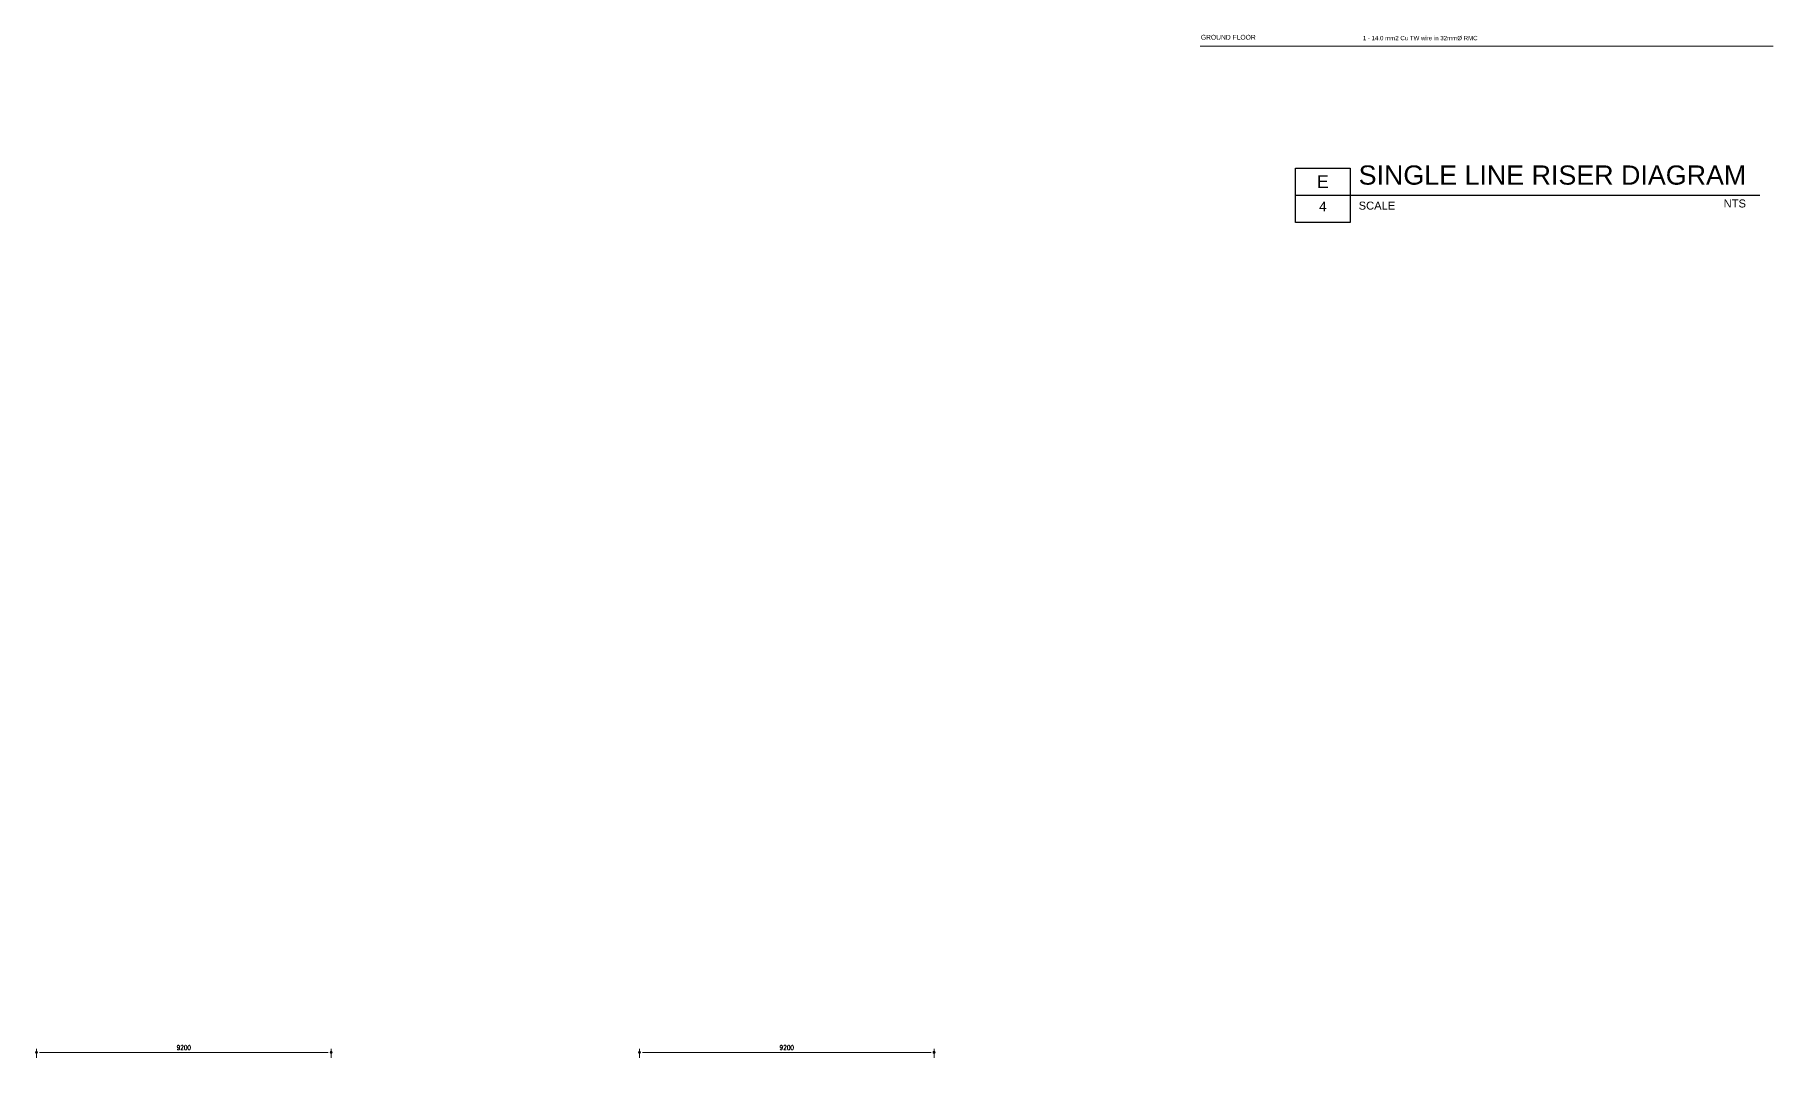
# Model space of a CAD drawing. Header units: millimetres. Extents: x 1634676 to 2610633, y -385676 to -37463.
# Drawn here: x 2098865 to 2153170, y -212895 to -180858 of the extents above; entities that cross this region are included whole.
import ezdxf
from ezdxf.enums import TextEntityAlignment as Align

# ---------------------------------------------------------------- set-up
doc = ezdxf.new("R2010")
doc.units = ezdxf.units.MM
doc.header["$MEASUREMENT"] = 0
doc.linetypes.add('CONTINOUS', pattern=[0])
doc.layers.get('0').update_dxf_attribs({"lineweight": 15})
doc.layers.get('Defpoints').update_dxf_attribs({"color": 250})
for name, color, linetype in [('0-T_BLOCK', 7, 'Continuous'), ('2', 2, 'Continuous'), ('TXT', 4, 'Continuous')]:
    doc.layers.add(name, color=color, linetype=linetype)
doc.layers.add('LIGHTING LAYOUT', color=1, linetype='Continuous', lineweight=40)
doc.layers.add('ST-DIM_E', color=250, linetype='Continuous', lineweight=13)
doc.styles.add('ARIAL', font='arial.ttf')
doc.styles.add('e_arial', font='GOTHIC.TTF', dxfattribs={"height": 60})
doc.styles.add('RO100', font='swissel.ttf', dxfattribs={"height": 0.16})
doc.styles.add('ST_TEXT', font='romans.shx', dxfattribs={"width": 0.75})
doc.dimstyles.new('ST_D75', dxfattribs={"dimscale": 75, "dimtxt": 2, "dimasz": 1.2, "dimexe": 1.5, "dimexo": 1, "dimgap": 1, "dimtad": 1, "dimdec": 0, "dimzin": 1, "dimdsep": 46, "dimtxsty": 'ST_TEXT', "dimblk": 'OpenIndicator', "dimcen": 1, "dimclrd": 256, "dimclre": 256, "dimclrt": 7, "dimadec": 0, "dimazin": 0, "dimtfac": 1, "dimtdec": 0, "dimtix": 1, "dimtmove": 2, "dimatfit": 3, "dimldrblk": 'OPEN90', "dimfxl": 0.075, "dimlwd": -1, "dimlwe": -1, "dimarcsym": 0})

# ---------------------------------------------------------------- blocks, each defined once
blk = doc.blocks.new('TITLE3')
blk.add_line((-17, 0), (0, 0))
blk.add_lwpolyline([(-17, 8.5), (0, 8.5), (0, -8.5), (-17, -8.5)], close=True)
at = {"color": 2, "style": 'ARIAL'}
blk.add_text('SCALE', height=2.5, dxfattribs=at).set_placement((2.68, -4.5))
at = {"color": 4, "style": 'ARIAL'}
blk.add_attdef('TITLE1', (2.68, 9.26), '', height=3.5, dxfattribs=at)
blk.add_attdef('1', text='', height=4, dxfattribs=at).set_placement((-8.5, 4.25), align=Align.MIDDLE)
at = {"color": 5, "style": 'ARIAL'}
blk.add_attdef('TITLE2', (2.68, 1.5), '', height=5.5, dxfattribs=at)
at = {"color": 3, "style": 'ARIAL'}
blk.add_attdef('A.000', text='', height=3, dxfattribs=at).set_placement((-8.5, -3.5), align=Align.MIDDLE)
at = {"color": 2, "style": 'ARIAL'}
blk.add_attdef('1:1M', text='', height=2.5, dxfattribs=at).set_placement((32.89, -4.5), align=Align.RIGHT)
blk = doc.blocks.new('OpenIndicator')
at = {"layer": 'ST-DIM_E'}
h = blk.add_hatch(color=255, dxfattribs=at)
h.paths.add_polyline_path([(0.35, 0), (0.36, 0, 0.414214), (0, 0.36), (0, 0.35, -0.414214)])
h.paths.add_polyline_path([(0, 0.35), (0, 0.36, 0.414214), (-0.36, 0), (-0.35, 0, -0.414214)])
h.paths.add_polyline_path([(0, -0.35), (0, -0.36, 0.414214), (0.36, 0), (0.35, 0, -0.414214)])
h.paths.add_polyline_path([(-0.35, 0), (-0.36, 0, 0.414214), (0, -0.36), (0, -0.35, -0.414214)])
at = {"layer": 'ST-DIM_E', "color": 255}
blk.add_line((0, 0.63), (0, -0.63), dxfattribs=at)
at = {"layer": 'ST-DIM_E', "color": 255, "const_width": 0.01}
blk.add_lwpolyline([(-0.63, 0), (0.63, 0)], dxfattribs=at)
at = {"layer": 'ST-DIM_E', "color": 255}
for radius in [0.365, 0.35]:
    blk.add_circle((0, 0), radius, dxfattribs=at)
blk = doc.blocks.new('*D2108')
at = {"layer": 'Defpoints', "color": 0, "linetype": 'Continuous', "ltscale": 3, "transparency": 16777216}
for p in [(2126957, -212649), (2117757, -212895), (2126957, -212895)]:
    blk.add_point(p, dxfattribs=at)
at = {"layer": 'ST-DIM_E', "ltscale": 3, "transparency": 16777216}
for p, q in [((2117757, -212820), (2117757, -212536)), ((2117847, -212649), (2126867, -212649)), ((2126957, -212820), (2126957, -212536))]:
    blk.add_line(p, q, dxfattribs=at)
at = {"layer": 'ST-DIM_E', "linetype": 'Continuous', "ltscale": 3, "transparency": 16777216, "xscale": 90, "yscale": 90, "zscale": 90, "rotation": 180}
blk.add_blockref('OpenIndicator', (2117757, -212649), dxfattribs=at)
at = {"layer": 'ST-DIM_E', "linetype": 'Continuous', "ltscale": 3, "transparency": 16777216, "xscale": 90, "yscale": 90, "zscale": 90}
blk.add_blockref('OpenIndicator', (2126957, -212649), dxfattribs=at)
at = {"layer": 'ST-DIM_E', "color": 7, "linetype": 'Continuous', "ltscale": 3, "transparency": 16777216, "insert": (2122357, -212499), "char_height": 150, "attachment_point": 5, "style": 'ST_TEXT'}
blk.add_mtext('9200', dxfattribs=at)
blk = doc.blocks.new('_Open90')
at = {"color": 0, "linetype": 'ByBlock', "lineweight": -2}
for p, q in [((0, 0), (-1, 0)), ((-0.5, 0.5), (0, 0)), ((0, 0), (-0.5, -0.5))]:
    blk.add_line(p, q, dxfattribs=at)
blk = doc.blocks.new('*D2113')
at = {"layer": 'Defpoints', "color": 0, "linetype": 'Continuous', "ltscale": 3, "transparency": 16777216}
for p in [(2108122, -212649), (2098922, -212895), (2108122, -212895)]:
    blk.add_point(p, dxfattribs=at)
at = {"layer": 'ST-DIM_E', "ltscale": 3, "transparency": 16777216}
for p, q in [((2098922, -212820), (2098922, -212536)), ((2099012, -212649), (2108032, -212649)), ((2108122, -212820), (2108122, -212536))]:
    blk.add_line(p, q, dxfattribs=at)
at = {"layer": 'ST-DIM_E', "linetype": 'Continuous', "ltscale": 3, "transparency": 16777216, "xscale": 90, "yscale": 90, "zscale": 90, "rotation": 180}
blk.add_blockref('OpenIndicator', (2098922, -212649), dxfattribs=at)
at = {"layer": 'ST-DIM_E', "linetype": 'Continuous', "ltscale": 3, "transparency": 16777216, "xscale": 90, "yscale": 90, "zscale": 90}
blk.add_blockref('OpenIndicator', (2108122, -212649), dxfattribs=at)
at = {"layer": 'ST-DIM_E', "color": 7, "linetype": 'Continuous', "ltscale": 3, "transparency": 16777216, "insert": (2103522, -212499), "char_height": 150, "attachment_point": 5, "style": 'ST_TEXT'}
blk.add_mtext('9200', dxfattribs=at)

msp = doc.modelspace()

# ---------------------------------------------------------------- linework, layer by layer
at = {"layer": '2'}
msp.add_lwpolyline([(2139951.054, -185870.6), (2152752.828, -185870.6)], dxfattribs=at)
at = {"layer": 'LIGHTING LAYOUT', "color": 5, "linetype": 'CONTINOUS', "lineweight": 9, "ltscale": 100}
msp.add_line((2135273.495, -181214.82), (2153170.342, -181214.82), dxfattribs=at)

# ---------------------------------------------------------------- block references
at = {"layer": '0-T_BLOCK'}
ref = msp.add_blockref('TITLE3', (2139951.054, -185870.6), dxfattribs=dict(at, xscale=100, yscale=100, zscale=100))
ref.add_attrib('1', 'E', dxfattribs={"layer": '0', "color": 4, "height": 400, "style": 'ARIAL'}).set_placement((2139101.054, -185445.6), align=Align.MIDDLE)
ref.add_attrib('A.000', '4', dxfattribs={"layer": '0', "color": 3, "height": 300, "style": 'ARIAL'}).set_placement((2139101.054, -186220.6), align=Align.MIDDLE)
ref.add_attrib('TITLE2', 'SINGLE LINE RISER DIAGRAM', dxfattribs={"layer": '0', "color": 5, "height": 600, "style": 'ARIAL'}).set_placement((2140219.182, -185720.6), align=Align.BOTTOM_LEFT)
ref.add_attrib('1:1M', 'NTS', dxfattribs={"layer": '0', "color": 2, "height": 250, "style": 'ARIAL'}).set_placement((2152319.429, -186328.506), align=Align.BOTTOM_RIGHT)

# ---------------------------------------------------------------- texts
at = {"layer": 'LIGHTING LAYOUT', "style": 'e_arial'}
msp.add_text('GROUND FLOOR', height=151.89425, dxfattribs=at).set_placement((2136147.695, -180935.97), align=Align.MIDDLE)
at = {"layer": 'TXT', "lineweight": 25, "style": 'RO100'}
msp.add_text('1 - 14.0 mm2 Cu TW wire in 32mm%%C RMC', height=136.23214, dxfattribs=at).set_placement((2140349.056, -180961.203), align=Align.MIDDLE_LEFT)

# ---------------------------------------------------------------- dimensions: what is measured, and where the dimension line sits
at = {"layer": 'ST-DIM_E', "color": 1, "linetype": 'Continuous', "ltscale": 3}
for base, p1, p2, picture, middle in [((2108121.981, -212648.81), (2098921.981, -212894.711), (2108121.981, -212894.711), '*D2113', (2103521.981, -212498.81)), ((2126957, -212648.81), (2117757, -212894.711), (2126957, -212894.711), '*D2108', (2122357, -212498.81))]:
    dim = msp.add_linear_dim(base=base, p1=p1, p2=p2, dimstyle='ST_D75', dxfattribs=at)
    dim.commit()
    dim.dimension.update_dxf_attribs({"geometry": picture, "text_midpoint": middle})

doc.saveas('drawing.dxf')
